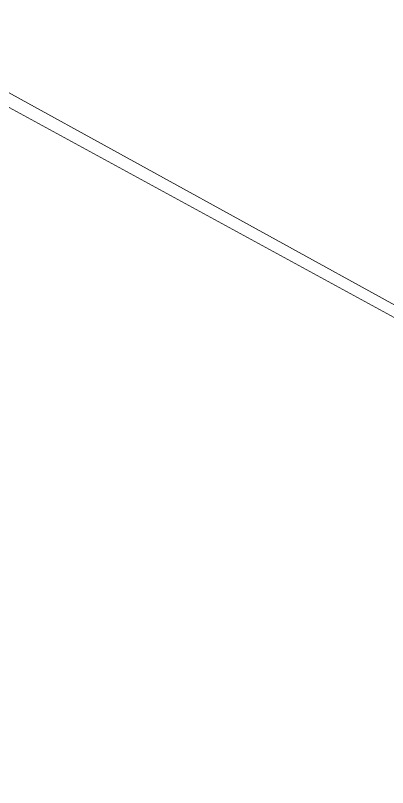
# Model space of a CAD drawing. Header units: millimetres. Extents: x 174511 to 265775, y -1918 to 26385.
# Drawn here: x 224433.48 to 224455.82, y 4216.22 to 4262.5 of the extents above; entities that cross this region are included whole.
import ezdxf
from ezdxf.xclip import XClip

# ---------------------------------------------------------------- set-up
doc = ezdxf.new("R2010")
doc.units = ezdxf.units.MM
doc.header["$XCLIPFRAME"] = 0
doc.layers.add('_ACM-A-DETL-THIN', color=2, linetype='Continuous', lineweight=9)
doc.layers.add('PDF_Geometry', color=7, linetype='Continuous')

# ---------------------------------------------------------------- blocks, each defined once
blk = doc.blocks.new('海龙_1212025767')
at = {"layer": 'PDF_Geometry', "color": 250, "lineweight": 18}
for p, q in [((-1430.102, -16108.634), (-2249.827, -15661.511)), ((-2249.827, -15661.511), (-1430.102, -16108.634)), ((-1429.949, -16108.338), (-1869.112, -15867.079)), ((-1869.112, -15867.079), (-1429.949, -16108.338))]:
    blk.add_line(p, q, dxfattribs=at)
blk = doc.blocks.new('K_1222170299S')
at = {"layer": '_ACM-A-DETL-THIN'}
blk.add_lwpolyline([(1660.191, -3825.351), (1660.191, -1521.591, 0.916516), (-1660.191, -1521.591), (-1660.191, -3825.351)], format="xyb", dxfattribs=at)

msp = doc.modelspace()

# ---------------------------------------------------------------- block references
ref = msp.add_blockref('海龙_1212025767', (226030.181, 20839.272), dxfattribs=dict(xscale=1.033438508881965, yscale=1.033438508881965, zscale=1.033438508881965))
XClip(ref).set_block_clipping_path([(-3231.8719099857, -21260.9707306357), (3931.4323424497, -12852.762707077)])
msp.add_blockref('K_1222170299S', (226034.119, 5096.046))

doc.saveas('drawing.dxf')
